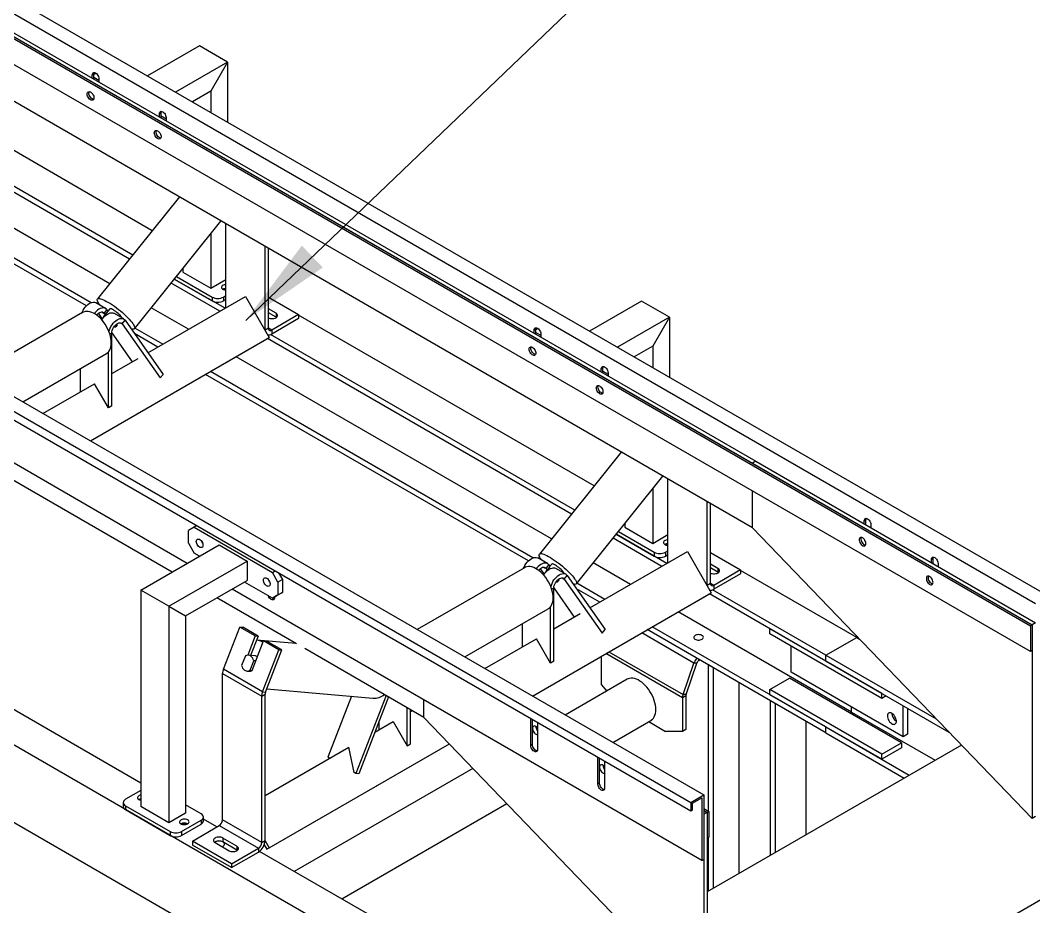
# Model space of a CAD drawing. Header units: millimetres. Extents: x 41 to 1868, y -696 to 319.
# Drawn here: x 1335.53 to 1358.82, y 223.07 to 243.43 of the extents above; entities that cross this region are included whole.
import ezdxf

# ---------------------------------------------------------------- set-up
doc = ezdxf.new("R2010")
doc.units = ezdxf.units.MM
doc.dimstyles.new('SLDDIMSTYLE0', dxfattribs={"dimtxt": 2.5, "dimasz": 2.116667, "dimexe": 0, "dimexo": 0.625, "dimgap": 0, "dimtad": 1, "dimdec": 0, "dimrnd": 1e-09, "dimtxsty": 'Standard', "dimsah": 1, "dimcen": 2.5, "dimazin": 3, "dimtfac": 2.116667, "dimtdec": 0, "dimtmove": 0, "dimatfit": 3, "dimfrac": 2})

msp = doc.modelspace()

# ---------------------------------------------------------------- linework, layer by layer
at = {"color": 7, "linetype": 'Continuous', "lineweight": 25}
for p, q in [((1288.0161, 270.9307), (1358.8554, 230.0361)), ((1288.3118, 271.1014), (1359.1511, 230.2068)), ((1287.9004, 270.4185), (1358.7397, 229.5239)), ((1287.939, 270.4408), (1358.7783, 229.5461)), ((1358.7397, 228.93), (1287.9004, 269.8247)), ((1294.3673, 266.7298), (1352.35, 233.2571)), ((1294.4444, 266.7744), (1352.4271, 233.3016)), ((1280.3922, 266.5295), (1351.2315, 225.6349)), ((1280.0966, 266.3588), (1350.9358, 225.4642)), ((1280.0966, 266.1658), (1350.9358, 225.2712)), ((1352.35, 231.7725), (1294.3673, 265.2452)), ((1342.9198, 222.424), (1284.2942, 256.2678)), ((1342.9198, 220.6425), (1284.2942, 254.4863)), ((1339.6478, 242.8462), (1338.4522, 242.156)), ((1340.2906, 242.4751), (1339.6478, 242.8462)), ((1338.5583, 238.5981), (1331.7668, 242.5188)), ((1340.2906, 242.4751), (1339.095, 241.7849)), ((1340.2906, 242.4751), (1339.9049, 241.807)), ((1340.2906, 242.4751), (1340.2906, 241.0947)), ((1338.11, 238.0405), (1331.1213, 242.075)), ((1337.1794, 242.1782), (1337.2179, 242.2005)), ((1337.1794, 242.104), (1337.1794, 242.1782)), ((1337.2684, 242.2148), (1337.2179, 242.1856)), ((1337.2179, 242.0817), (1337.2179, 242.2005)), ((1337.2179, 242.1262), (1337.3336, 242.0595)), ((1337.3336, 242.0891), (1337.3336, 242.0149)), ((1338.0366, 237.9492), (1331.0492, 241.983)), ((1339.9049, 241.807), (1339.4808, 241.5622)), ((1339.9049, 241.807), (1339.9049, 241.3173)), ((1337.5801, 237.3813), (1330.329, 241.5673)), ((1338.7221, 241.2876), (1338.7607, 241.3099)), ((1338.7607, 241.1911), (1338.7607, 241.3099)), ((1338.7974, 241.3332), (1338.8012, 241.331)), ((1337.0451, 236.8737), (1329.6219, 241.1591)), ((1337.1519, 236.9456), (1329.7376, 241.2259)), ((1338.7221, 241.2134), (1338.7221, 241.2876)), ((1338.7607, 241.2356), (1338.8764, 241.1688)), ((1338.8764, 241.1985), (1338.8764, 241.1243)), ((1339.1821, 239.3741), (1337.2989, 237.0315)), ((1338.1492, 236.348), (1340.1381, 238.8222)), ((1340.2521, 236.8336), (1340.2521, 238.7565)), ((1339.9049, 238.5322), (1339.9049, 237.2789)), ((1341.152, 236.3141), (1341.152, 238.2369)), ((1341.2291, 236.3586), (1341.2291, 238.1924)), ((1339.2621, 237.7325), (1339.2621, 237.65)), ((1339.2621, 237.65), (1339.9049, 237.2789)), ((1340.1148, 236.7496), (1338.9927, 237.3973)), ((1340.2305, 236.8164), (1339.066, 237.4886)), ((1339.066, 237.4886), (1339.9371, 236.9858)), ((1339.1149, 237.5494), (1339.9371, 237.0748)), ((1339.9049, 237.2789), (1340.2521, 237.4793)), ((1340.1942, 237.0748), (1340.2521, 237.1082)), ((1337.4855, 236.8127), (1337.2605, 236.9426)), ((1338.4607, 235.7947), (1340.702, 237.0886)), ((1339.9371, 237.0748), (1339.9371, 236.9858)), ((1340.1942, 237.0748), (1340.1942, 236.9858)), ((1340.1942, 236.9858), (1340.2521, 237.0192)), ((1340.702, 237.0886), (1341.2475, 236.1438)), ((1341.2291, 237.0711), (1341.9234, 236.6703)), ((1349.8044, 236.9829), (1348.6088, 236.2927)), ((1350.4472, 236.6118), (1349.8044, 236.9829)), ((1336.9581, 236.72), (1334.4938, 235.2974)), ((1337.3201, 236.6959), (1337.4096, 236.5685)), ((1337.5406, 236.7505), (1337.4404, 236.6259)), ((1337.4514, 236.6993), (1337.5182, 236.7824)), ((1337.4514, 236.6993), (1337.4738, 236.6674)), ((1337.5182, 236.7824), (1337.5406, 236.7505)), ((1337.5824, 236.8037), (1337.5401, 236.7512)), ((1337.9033, 236.5715), (1337.6783, 236.7014)), ((1339.3946, 236.3338), (1338.5361, 236.8294)), ((1340.2521, 236.8336), (1340.2521, 236.8288)), ((1341.4027, 236.7037), (1341.2291, 236.8039)), ((1341.4027, 236.6147), (1341.2291, 236.7149)), ((1341.9234, 236.6703), (1341.3063, 236.3141)), ((1341.4027, 236.7037), (1341.4027, 236.6147)), ((1341.9234, 236.6703), (1341.9234, 236.5813)), ((1348.7149, 232.7348), (1341.9234, 236.6555)), ((1337.4473, 236.616), (1337.4404, 236.6259)), ((1337.7003, 236.4191), (1337.7183, 236.3936)), ((1337.7517, 236.4351), (1337.7183, 236.3936)), ((1337.7517, 236.4351), (1337.7379, 236.4547)), ((1337.8692, 236.4581), (1337.936, 236.5412)), ((1337.8692, 236.4581), (1338.7427, 235.2152)), ((1337.936, 236.5412), (1338.8095, 235.2983)), ((1341.9234, 236.5813), (1341.3063, 236.225)), ((1341.4139, 236.6072), (1341.4027, 236.6147)), ((1350.4472, 236.6118), (1349.2517, 235.9216)), ((1350.4472, 236.6118), (1350.0616, 235.9437)), ((1350.4472, 236.6118), (1350.4472, 235.2314)), ((1339.3648, 230.9562), (1330.2368, 236.2257)), ((1337.6293, 234.5725), (1337.6293, 236.2453)), ((1337.6296, 236.2555), (1338.0999, 235.5864)), ((1338.6875, 235.9256), (1338.1511, 236.2353)), ((1338.8032, 235.9924), (1338.1612, 236.363)), ((1341.2291, 236.3586), (1341.152, 236.3141)), ((1341.1521, 236.3091), (1341.152, 236.3141)), ((1348.2666, 232.1772), (1341.2779, 236.2117)), ((1341.3063, 236.3141), (1341.3063, 236.225)), ((1347.336, 236.3149), (1347.3745, 236.3372)), ((1347.336, 236.2407), (1347.336, 236.3149)), ((1347.4251, 236.3515), (1347.3745, 236.3223)), ((1347.3745, 236.2184), (1347.3745, 236.3372)), ((1347.3745, 236.263), (1347.4903, 236.1962)), ((1347.4903, 236.2259), (1347.4903, 236.1516)), ((1337.1375, 233.7712), (1341.2475, 236.1438)), ((1337.1375, 233.7712), (1341.1929, 236.1123)), ((1341.2475, 236.1438), (1341.1929, 236.1123)), ((1348.1933, 232.0859), (1341.2058, 236.1197)), ((1350.0616, 235.9437), (1349.6374, 235.6989)), ((1350.0616, 235.9437), (1350.0616, 235.454)), ((1335.5848, 234.6675), (1337.5035, 235.7752)), ((1337.5522, 234.528), (1337.5522, 235.8158)), ((1337.6293, 235.3147), (1338.2358, 235.6648)), ((1347.7367, 231.518), (1340.4856, 235.704)), ((1336.9094, 234.8991), (1336.9094, 235.4322)), ((1338.7427, 235.2152), (1338.8095, 235.2983)), ((1347.2018, 231.0104), (1339.7785, 235.2958)), ((1347.3086, 231.0823), (1339.8942, 235.3626)), ((1348.8788, 235.4243), (1348.9173, 235.4466)), ((1348.8788, 235.3501), (1348.8788, 235.4243)), ((1348.9173, 235.3278), (1348.9173, 235.4466)), ((1348.9173, 235.3723), (1349.033, 235.3055)), ((1348.954, 235.4699), (1348.9578, 235.4677)), ((1349.033, 235.3352), (1349.033, 235.261)), ((1336.0465, 234.401), (1337.2308, 235.0847)), ((1337.5522, 234.528), (1337.2308, 235.0847)), ((1339.0176, 230.7558), (1331.9086, 234.8597)), ((1337.6293, 234.5725), (1337.5522, 234.528)), ((1349.3387, 233.5109), (1347.4556, 231.1682)), ((1352.4271, 233.3016), (1352.35, 233.2571)), ((1352.35, 233.2571), (1358.7783, 229.5461)), ((1352.4271, 233.3016), (1358.8554, 229.5907)), ((1348.3058, 230.4847), (1350.2947, 232.9589)), ((1350.4087, 230.9703), (1350.4087, 232.8932)), ((1350.0616, 232.6689), (1350.0616, 231.4156)), ((1352.35, 231.7725), (1352.35, 232.6187)), ((1351.3086, 230.4508), (1351.3086, 232.3736)), ((1351.3858, 230.4953), (1351.3858, 232.3291)), ((1339.5192, 231.7876), (1339.3907, 231.7133)), ((1339.5836, 231.8247), (1339.5192, 231.7876)), ((1339.5192, 231.7876), (1341.3191, 230.7485)), ((1349.4187, 231.8692), (1349.4187, 231.7867)), ((1349.4187, 231.7867), (1350.0616, 231.4156)), ((1358.7783, 225.0923), (1352.35, 231.7725)), ((1354.9213, 231.936), (1354.9599, 231.9583)), ((1354.9213, 231.8618), (1354.9213, 231.936)), ((1354.9599, 231.8395), (1354.9599, 231.9583)), ((1355.0756, 231.8469), (1355.0756, 231.7727)), ((1339.3907, 231.4164), (1339.3907, 231.7133)), ((1350.2714, 230.8863), (1349.1493, 231.534)), ((1350.3871, 230.9531), (1349.2227, 231.6253)), ((1349.2227, 231.6253), (1350.0937, 231.1225)), ((1349.2716, 231.6861), (1350.0937, 231.2115)), ((1350.0616, 231.4156), (1350.4087, 231.616)), ((1338.2979, 230.3403), (1340.0978, 231.3793)), ((1339.3907, 231.4164), (1339.5192, 231.1937)), ((1339.7121, 231.4209), (1339.7121, 231.4285)), ((1340.0978, 231.3793), (1340.7406, 231.0082)), ((1339.6477, 231.1195), (1339.5192, 231.1937)), ((1347.6421, 230.9494), (1347.4171, 231.0793)), ((1348.6173, 229.9314), (1350.8587, 231.2253)), ((1350.0937, 231.2115), (1350.0937, 231.1225)), ((1350.3508, 231.2115), (1350.4087, 231.2449)), ((1350.3508, 231.2115), (1350.3508, 231.1225)), ((1350.3508, 231.1225), (1350.4087, 231.1559)), ((1350.8587, 231.2253), (1351.4041, 230.2805)), ((1351.3858, 231.2078), (1352.08, 230.807)), ((1356.4641, 231.0454), (1356.5027, 231.0676)), ((1356.5027, 230.9489), (1356.5027, 231.0676)), ((1338.9407, 229.9692), (1340.7406, 231.0082)), ((1340.7406, 231.0082), (1340.7406, 230.5629)), ((1347.1147, 230.8567), (1344.6504, 229.4341)), ((1347.4767, 230.8326), (1347.5663, 230.7052)), ((1347.6972, 230.8873), (1347.597, 230.7626)), ((1347.608, 230.836), (1347.6748, 230.9191)), ((1347.608, 230.836), (1347.6304, 230.8041)), ((1347.6748, 230.9191), (1347.6972, 230.8873)), ((1347.739, 230.9404), (1347.6968, 230.8879)), ((1348.06, 230.7082), (1347.835, 230.8381)), ((1349.5512, 230.4705), (1348.6927, 230.9661)), ((1350.4087, 230.9703), (1350.4087, 230.9655)), ((1351.5593, 230.8404), (1351.3858, 230.9406)), ((1351.5593, 230.7514), (1351.3858, 230.8516)), ((1351.5593, 230.8404), (1351.5593, 230.7514)), ((1356.4641, 230.9711), (1356.4641, 231.0454)), ((1356.6184, 230.9563), (1356.6184, 230.8821)), ((1341.3191, 230.7485), (1341.3835, 230.7856)), ((1341.4477, 230.5258), (1341.3191, 230.7485)), ((1341.4605, 230.7411), (1341.5506, 230.5852)), ((1347.6039, 230.7527), (1347.597, 230.7626)), ((1347.9083, 230.5718), (1347.8945, 230.5914)), ((1348.0259, 230.5948), (1348.0927, 230.6779)), ((1348.0259, 230.5948), (1348.8994, 229.3519)), ((1348.0927, 230.6779), (1348.9662, 229.4351)), ((1352.08, 230.807), (1351.4629, 230.4508)), ((1352.08, 230.718), (1351.4629, 230.3617)), ((1351.5706, 230.7439), (1351.5593, 230.7514)), ((1352.08, 230.807), (1352.08, 230.718)), ((1354.7477, 229.2521), (1352.08, 230.7922)), ((1339.3264, 229.7464), (1340.7406, 230.5629)), ((1351.1929, 224.128), (1340.3934, 230.3624)), ((1341.3191, 230.1546), (1340.6763, 230.5257)), ((1341.2549, 230.5303), (1341.2549, 230.5379)), ((1341.5506, 230.5852), (1341.4477, 230.5258)), ((1341.4477, 230.5258), (1341.4477, 230.2289)), ((1341.5506, 230.5852), (1341.5506, 230.2883)), ((1347.786, 228.7092), (1347.786, 230.3821)), ((1347.7862, 230.3922), (1348.2565, 229.7231)), ((1347.857, 230.5558), (1347.8749, 230.5303)), ((1347.9083, 230.5718), (1347.8749, 230.5303)), ((1348.8441, 230.0623), (1348.3077, 230.372)), ((1348.9598, 230.1291), (1348.3178, 230.4997)), ((1351.3858, 230.4953), (1351.3086, 230.4508)), ((1351.3087, 230.4458), (1351.3086, 230.4508)), ((1351.4629, 230.4508), (1351.4629, 230.3617)), ((1338.2979, 225.9086), (1330.865, 230.1995)), ((1338.2979, 230.3403), (1338.2979, 225.3668)), ((1338.9407, 229.9692), (1338.2979, 230.3403)), ((1341.8716, 229.1082), (1340.0462, 230.162)), ((1341.3191, 230.1546), (1341.4477, 230.2289)), ((1341.422, 230.214), (1341.3191, 230.1546)), ((1341.3706, 230.1843), (1341.3706, 230.1695)), ((1341.5506, 230.2883), (1341.422, 230.214)), ((1341.4477, 230.2289), (1341.5506, 230.2883)), ((1347.2941, 227.9079), (1351.4041, 230.2805)), ((1347.2941, 227.9079), (1351.3496, 230.249)), ((1351.4041, 230.2805), (1351.3496, 230.249)), ((1354.0406, 228.7103), (1351.3624, 230.2564)), ((1354.0406, 228.8439), (1351.4346, 230.3484)), ((1338.9407, 229.9692), (1338.9407, 224.9957)), ((1338.9407, 229.9692), (1339.3264, 229.7464)), ((1345.7414, 228.8042), (1347.6601, 229.9119)), ((1347.7088, 228.6647), (1347.7088, 229.9525)), ((1339.3264, 229.7464), (1339.3264, 225.2184)), ((1347.786, 229.4514), (1348.3924, 229.8015)), ((1354.632, 227.5374), (1350.6422, 229.8407)), ((1340.1956, 228.5246), (1340.5709, 229.492)), ((1340.9245, 229.2879), (1340.5709, 229.492)), ((1340.5709, 229.492), (1340.6377, 229.4861)), ((1340.9913, 229.282), (1340.6377, 229.4861)), ((1347.066, 229.0358), (1347.066, 229.5689)), ((1348.8994, 229.3519), (1348.9662, 229.4351)), ((1354.0406, 227.0624), (1349.9351, 229.4325)), ((1354.0406, 227.196), (1350.0508, 229.4993)), ((1355.3263, 227.9681), (1352.755, 229.4525)), ((1352.755, 229.3337), (1352.755, 229.4525)), ((1358.7783, 229.5461), (1358.7397, 229.5239)), ((1358.7397, 229.5239), (1358.7397, 228.93)), ((1358.8554, 229.5907), (1358.7783, 229.5461)), ((1358.7783, 229.5461), (1358.7783, 228.9523)), ((1358.7783, 229.5461), (1358.7783, 225.0923)), ((1340.9245, 229.2879), (1340.7525, 228.8447)), ((1340.9913, 229.282), (1340.8197, 228.8398)), ((1340.9245, 229.2879), (1340.9913, 229.282)), ((1341.8663, 229.1113), (1340.9566, 229.1926)), ((1346.2031, 228.5377), (1347.3874, 229.2214)), ((1347.7088, 228.6647), (1347.3874, 229.2214)), ((1355.3263, 227.8494), (1352.755, 229.3337)), ((1354.0406, 228.8439), (1354.7477, 229.2521)), ((1354.7477, 229.2521), (1354.8097, 229.2164)), ((1340.8525, 228.4939), (1341.1173, 229.1766)), ((1341.0955, 228.0051), (1341.4709, 228.9725)), ((1341.4709, 228.9725), (1341.1173, 229.1766)), ((1341.1173, 229.1766), (1341.1841, 229.1706)), ((1341.1623, 227.9991), (1341.5377, 228.9665)), ((1341.5377, 228.9665), (1341.1841, 229.1706)), ((1341.4709, 228.9725), (1341.5377, 228.9665)), ((1344.8032, 227.4158), (1342.0652, 228.9964)), ((1353.2435, 228.4578), (1353.2435, 229.0517)), ((1340.6978, 228.8286), (1340.6128, 228.6094)), ((1340.9127, 228.8315), (1340.7679, 228.8444)), ((1348.8788, 228.8227), (1348.8788, 228.1717)), ((1351.1219, 228.7247), (1351.1415, 228.736)), ((1354.0406, 228.8439), (1356.5772, 227.3796)), ((1354.0406, 228.7103), (1354.0406, 228.8439)), ((1358.7783, 228.9523), (1358.7397, 228.93)), ((1341.0955, 228.0051), (1340.1956, 228.5246)), ((1340.8056, 228.4981), (1340.8907, 228.7172)), ((1340.8056, 228.4981), (1340.8525, 228.4939)), ((1340.9375, 228.7131), (1340.8907, 228.7172)), ((1347.786, 228.7092), (1347.7088, 228.6647)), ((1350.7565, 227.9426), (1351.0069, 228.6653)), ((1350.8255, 227.9426), (1351.0759, 228.6653)), ((1351.0759, 228.6653), (1351.0069, 228.6653)), ((1351.4565, 228.5542), (1351.3408, 228.621)), ((1351.3408, 225.26), (1351.3408, 228.621)), ((1351.4565, 223.4917), (1351.4565, 228.5542)), ((1354.0406, 228.7103), (1356.8664, 227.079)), ((1340.1749, 228.4236), (1341.0749, 227.904)), ((1340.1749, 225.0625), (1340.1749, 228.4236)), ((1340.7356, 228.4822), (1340.7824, 228.478)), ((1349.4739, 228.2916), (1348.0516, 227.4706)), ((1352.755, 228.057), (1353.205, 228.3167)), ((1355.7763, 226.8324), (1353.205, 228.3167)), ((1355.8148, 226.9734), (1353.2435, 228.4578)), ((1341.1923, 228.0763), (1343.6314, 227.8582)), ((1348.8788, 228.1717), (1349.0079, 228.0226)), ((1352.0479, 223.8331), (1352.0479, 228.2128)), ((1352.755, 227.9382), (1352.755, 228.057)), ((1355.3263, 226.5726), (1352.755, 228.057)), ((1341.0749, 227.904), (1341.152, 227.9486)), ((1341.0749, 224.543), (1341.0749, 227.904)), ((1341.0955, 228.0051), (1341.1623, 227.9991)), ((1341.152, 224.5875), (1341.152, 227.9486)), ((1343.139, 227.9022), (1342.5945, 226.499)), ((1343.9322, 227.9187), (1343.2373, 226.1279)), ((1343.9886, 227.8861), (1343.3042, 226.1219)), ((1344.8032, 227.4158), (1344.8032, 227.8167)), ((1350.8201, 227.9129), (1350.7429, 227.8684)), ((1350.7429, 227.8684), (1350.7429, 227.0955)), ((1350.8255, 227.9426), (1350.7565, 227.9426)), ((1350.8201, 227.9129), (1350.8201, 227.1401)), ((1355.3263, 226.4538), (1352.755, 227.9382)), ((1352.8836, 227.7304), (1352.7678, 227.7972)), ((1352.7678, 224.2487), (1352.7678, 227.7972)), ((1355.3263, 227.8494), (1355.3263, 227.9681)), ((1355.4292, 227.9087), (1355.3263, 227.8494)), ((1344.4176, 226.7647), (1344.4176, 227.6385)), ((1344.4947, 226.8092), (1344.4947, 227.5939)), ((1344.4947, 227.5514), (1344.5315, 227.5727)), ((1352.8836, 224.3155), (1352.8836, 227.7304)), ((1354.632, 227.5374), (1354.632, 227.6562)), ((1355.8148, 226.9734), (1355.8148, 227.6861)), ((1355.9177, 227.6267), (1355.9177, 227.0328)), ((1343.7747, 227.1358), (1343.7747, 227.3348)), ((1351.2315, 220.7356), (1344.8032, 227.4158)), ((1347.2588, 226.7702), (1347.2588, 227.3938)), ((1347.2974, 226.7925), (1347.2974, 227.3716)), ((1349.1426, 226.8408), (1350.0193, 227.3468)), ((1354.5935, 227.5152), (1354.632, 227.5374)), ((1354.632, 227.5374), (1356.5483, 226.4312)), ((1343.6753, 227.0784), (1344.0961, 227.3214)), ((1344.0961, 227.3214), (1344.4176, 226.7647)), ((1347.4131, 227.3048), (1347.4131, 226.6812)), ((1349.9706, 227.3187), (1350.3573, 227.0955)), ((1350.7429, 227.0955), (1350.3573, 227.0955)), ((1350.8201, 227.1401), (1350.7429, 227.0955)), ((1353.5907, 224.7237), (1353.5907, 227.3222)), ((1354.0406, 227.0624), (1354.0406, 227.196)), ((1354.0406, 227.196), (1355.9569, 226.0898)), ((1354.0406, 227.0624), (1355.8412, 226.023)), ((1355.9177, 227.0328), (1355.8148, 226.9734)), ((1341.152, 225.6217), (1343.0792, 226.7343)), ((1341.1929, 224.3857), (1345.3884, 226.8077)), ((1341.2475, 224.4172), (1345.3884, 226.8077)), ((1343.1988, 226.1501), (1343.0792, 226.7343)), ((1344.4176, 226.7647), (1344.4947, 226.8092)), ((1347.2974, 226.7925), (1347.2588, 226.7702)), ((1357.1536, 226.7806), (1351.3086, 223.4064)), ((1355.3263, 226.5726), (1355.7763, 226.8324)), ((1355.7763, 226.7136), (1355.3263, 226.4538)), ((1355.7763, 226.8324), (1355.7763, 226.7136)), ((1342.633, 226.4767), (1342.5945, 226.499)), ((1348.8016, 225.8796), (1348.8016, 226.5032)), ((1348.8402, 225.9019), (1348.8402, 226.4809)), ((1348.9559, 226.4141), (1348.9559, 225.7906)), ((1355.3263, 226.4538), (1355.3263, 226.5726)), ((1345.9295, 226.2455), (1341.8219, 223.8742)), ((1343.2373, 226.1279), (1343.1988, 226.1501)), ((1343.3042, 226.1219), (1343.2373, 226.1279)), ((1338.2979, 225.7379), (1337.9443, 225.5338)), ((1348.8402, 225.9019), (1348.8016, 225.8796)), ((1350.9358, 225.4642), (1351.2315, 225.6349)), ((1350.9358, 225.4642), (1350.9358, 225.2712)), ((1350.9744, 225.4419), (1351.1929, 225.5681)), ((1351.1929, 225.5681), (1351.1929, 224.128)), ((1351.2315, 225.6349), (1351.2315, 224.1503)), ((1337.8911, 225.4596), (1337.8911, 225.3705)), ((1337.9443, 225.3853), (1338.9728, 224.7916)), ((1337.9443, 225.3853), (1337.9443, 225.2963)), ((1337.9443, 225.2963), (1338.9728, 224.7025)), ((1338.9407, 224.9957), (1338.2979, 225.3668)), ((1339.6799, 225.1998), (1339.3264, 225.4039)), ((1342.9129, 223.2444), (1346.7087, 225.4357)), ((1350.9358, 225.2712), (1350.9744, 225.2934)), ((1350.9744, 225.2934), (1350.9744, 225.4419)), ((1351.2315, 225.3231), (1351.3472, 225.2563)), ((1351.2315, 225.2786), (1351.3086, 225.234)), ((1351.3086, 225.234), (1351.2315, 225.1895)), ((1351.3472, 225.2563), (1351.3086, 225.234)), ((1351.3086, 225.234), (1351.3086, 224.6402)), ((1351.3086, 225.234), (1351.3086, 220.7802)), ((1351.3472, 225.2563), (1351.3472, 224.6624)), ((1339.3264, 225.2184), (1338.9407, 224.9957)), ((1339.23, 224.7916), (1339.6799, 225.0514)), ((1339.6799, 225.0514), (1339.6799, 224.9623)), ((1339.7332, 225.0365), (1339.7332, 225.1256)), ((1340.0463, 224.8992), (1339.7332, 225.08)), ((1340.1748, 225.0575), (1340.1566, 225.047)), ((1340.1566, 225.047), (1340.1691, 225.0253)), ((1341.0749, 224.543), (1340.1749, 225.0625)), ((1351.2315, 225.1895), (1351.2315, 220.7356)), ((1358.8554, 225.1368), (1358.7783, 225.0923)), ((1338.9728, 224.7916), (1338.9728, 224.7025)), ((1339.23, 224.7025), (1339.6799, 224.9623)), ((1339.23, 224.7916), (1339.23, 224.7025)), ((1339.4807, 224.5727), (1340.0978, 224.9289)), ((1340.0978, 224.9289), (1340.9977, 224.4094)), ((1339.4807, 224.5727), (1339.4807, 224.4836)), ((1340.3806, 224.0531), (1339.4807, 224.5727)), ((1340.0014, 224.5541), (1339.9901, 224.5467)), ((1340.0014, 224.5393), (1340.3228, 224.3537)), ((1340.5028, 224.4576), (1340.1813, 224.6432)), ((1340.1813, 224.6432), (1340.1813, 224.5541)), ((1340.5028, 224.3685), (1340.1813, 224.5541)), ((1341.0749, 224.543), (1341.152, 224.5875)), ((1341.152, 224.5827), (1341.2475, 224.4172)), ((1351.3472, 224.6624), (1351.3086, 224.6402)), ((1351.3408, 223.4249), (1351.3408, 224.6587)), ((1340.3806, 223.964), (1339.4807, 224.4836)), ((1340.3806, 224.0531), (1340.9977, 224.4094)), ((1340.3806, 223.964), (1340.9977, 224.3203)), ((1340.5028, 224.4576), (1340.5028, 224.3685)), ((1340.514, 224.3611), (1340.5028, 224.3685)), ((1340.9977, 224.4094), (1340.9977, 224.3203)), ((1343.6269, 222.8322), (1341.0216, 224.3362)), ((1341.1327, 224.4901), (1341.1929, 224.3857)), ((1341.2475, 224.4172), (1341.1929, 224.3857)), ((1351.1929, 224.128), (1351.2315, 224.1503)), ((1340.3806, 224.0531), (1340.3806, 223.964)), ((1349.5725, 217.8043), (1359.2148, 223.3707)), ((1351.3086, 223.5546), (1351.3408, 223.5732))]:
    msp.add_line(p, q, dxfattribs=at)
at = {"color": 8, "linetype": 'Continuous', "lineweight": 25}
for p, q in [((1337.4043, 236.7265), (1337.4514, 236.6993)), ((1340.2521, 236.8336), (1340.2562, 236.8312)), ((1337.8222, 236.4853), (1337.8692, 236.4581)), ((1337.6293, 236.2453), (1337.5849, 236.2197)), ((1341.1478, 236.3166), (1341.152, 236.3141)), ((1341.3063, 236.3141), (1341.2291, 236.3586)), ((1347.5609, 230.8632), (1347.608, 230.836)), ((1350.4087, 230.9703), (1350.4129, 230.9679)), ((1347.9788, 230.622), (1348.0259, 230.5948)), ((1347.786, 230.3821), (1347.7415, 230.3564)), ((1351.3044, 230.4533), (1351.3086, 230.4508)), ((1351.4629, 230.4508), (1351.3858, 230.4953)), ((1351.0069, 228.6653), (1349.8065, 229.3582)), ((1350.7429, 227.8684), (1348.9843, 228.8836)), ((1349.0554, 228.9246), (1350.7565, 227.9426)), ((1351.1219, 228.7247), (1351.1219, 228.7474))]:
    msp.add_line(p, q, dxfattribs=at)
at = {"color": 7, "linetype": 'Continuous', "lineweight": 25, "flags": 128}
for points in [[(1337.1794, 242.1782), (1337.182, 242.1998), (1337.1897, 242.2168), (1337.2019, 242.2282), (1337.2179, 242.2331), (1337.2365, 242.2312), (1337.2565, 242.2228), (1337.2765, 242.2082), (1337.2951, 242.1886), (1337.311, 242.1652), (1337.3233, 242.1397), (1337.331, 242.1137), (1337.3336, 242.0891)], [(1337.2179, 242.2005), (1337.2206, 242.222), (1337.2248, 242.2332)], [(1337.0636, 241.7403), (1337.0661, 241.761), (1337.0732, 241.7777), (1337.0846, 241.7892), (1337.0995, 241.7948), (1337.1169, 241.7942), (1337.1359, 241.7874), (1337.1552, 241.7749), (1337.1736, 241.7574), (1337.19, 241.736), (1337.2032, 241.7121), (1337.2125, 241.6871), (1337.2173, 241.6627), (1337.2173, 241.6404), (1337.2125, 241.6215), (1337.2032, 241.6073), (1337.19, 241.5987), (1337.1736, 241.5962), (1337.1552, 241.5999), (1337.1359, 241.6096), (1337.1169, 241.6248), (1337.0995, 241.6444), (1337.0846, 241.6672), (1337.0732, 241.6918), (1337.0661, 241.7167), (1337.0636, 241.7403)], [(1337.1022, 241.7625), (1337.1046, 241.7833), (1337.109, 241.7952)], [(1337.1022, 241.7625), (1337.1046, 241.7833), (1337.109, 241.7952)], [(1337.2111, 241.6185), (1337.1938, 241.6222), (1337.1745, 241.6319), (1337.1555, 241.647), (1337.138, 241.6666), (1337.1231, 241.6895), (1337.1118, 241.7141), (1337.1046, 241.739), (1337.1022, 241.7625)], [(1337.2111, 241.6185), (1337.1938, 241.6222), (1337.1745, 241.6319), (1337.1555, 241.647), (1337.138, 241.6666), (1337.1231, 241.6895), (1337.1118, 241.7141), (1337.1046, 241.739), (1337.1022, 241.7625)], [(1338.7221, 241.2876), (1338.7248, 241.3091), (1338.7325, 241.3262), (1338.7447, 241.3375), (1338.7607, 241.3425), (1338.7793, 241.3406), (1338.7993, 241.3321), (1338.8192, 241.3176), (1338.8378, 241.2979), (1338.8538, 241.2746), (1338.8661, 241.249), (1338.8738, 241.2231), (1338.8764, 241.1985)], [(1338.7607, 241.3099), (1338.7633, 241.3314), (1338.7675, 241.3426)], [(1338.6064, 240.8496), (1338.6088, 240.8704), (1338.616, 240.887), (1338.6273, 240.8985), (1338.6422, 240.9042), (1338.6597, 240.9036), (1338.6787, 240.8968), (1338.698, 240.8843), (1338.7164, 240.8667), (1338.7327, 240.8454), (1338.746, 240.8214), (1338.7553, 240.7965), (1338.7601, 240.7721), (1338.7601, 240.7498), (1338.7553, 240.7309), (1338.746, 240.7167), (1338.7327, 240.7081), (1338.7164, 240.7055), (1338.698, 240.7093), (1338.6787, 240.719), (1338.6597, 240.7341), (1338.6422, 240.7538), (1338.6273, 240.7766), (1338.616, 240.8012), (1338.6088, 240.8261), (1338.6064, 240.8496)], [(1338.645, 240.8719), (1338.6474, 240.8927), (1338.6518, 240.9046)], [(1338.645, 240.8719), (1338.6474, 240.8927), (1338.6518, 240.9046)], [(1338.7539, 240.7279), (1338.7366, 240.7315), (1338.7173, 240.7413), (1338.6983, 240.7564), (1338.6808, 240.776), (1338.6659, 240.7989), (1338.6545, 240.8235), (1338.6474, 240.8483), (1338.645, 240.8719)], [(1338.7539, 240.7279), (1338.7366, 240.7315), (1338.7173, 240.7413), (1338.6983, 240.7564), (1338.6808, 240.776), (1338.6659, 240.7989), (1338.6545, 240.8235), (1338.6474, 240.8483), (1338.645, 240.8719)], [(1340.2521, 237.3604), (1340.2347, 237.3589), (1340.209, 237.3536), (1340.1863, 237.3447), (1340.1683, 237.3329), (1340.1558, 237.3188), (1340.1499, 237.3034), (1340.1507, 237.2876), (1340.1584, 237.2725), (1340.1723, 237.2589), (1340.1916, 237.2477), (1340.2152, 237.2397), (1340.2414, 237.2353), (1340.2521, 237.2346)], [(1336.9375, 236.7081), (1336.9472, 236.731), (1336.9674, 236.7708), (1336.9911, 236.8087), (1337.0178, 236.8438), (1337.0467, 236.8752), (1337.0773, 236.9023), (1337.1087, 236.9244), (1337.1403, 236.941), (1337.1714, 236.9516), (1337.201, 236.9561), (1337.2287, 236.9543), (1337.2537, 236.9462), (1337.2605, 236.9426)], [(1337.3574, 236.8866), (1337.3384, 236.9124), (1337.3198, 236.9408), (1337.3059, 236.9662), (1337.297, 236.9884), (1337.293, 237.0071), (1337.2942, 237.022), (1337.3003, 237.0331), (1337.3114, 237.0401), (1337.3274, 237.0431), (1337.348, 237.0418), (1337.373, 237.0365), (1337.4022, 237.0271), (1337.4351, 237.0137), (1337.4714, 236.9966), (1337.5106, 236.9758), (1337.5524, 236.9517), (1337.5962, 236.9245), (1337.6414, 236.8946), (1337.6877, 236.8623), (1337.7343, 236.8279), (1337.7809, 236.7919), (1337.8268, 236.7548), (1337.8715, 236.7168), (1337.9144, 236.6786), (1337.9551, 236.6405), (1337.9931, 236.6029), (1338.028, 236.5664), (1338.0593, 236.5313), (1338.0866, 236.4981), (1338.1098, 236.4671)], [(1337.6165, 236.0249), (1337.6142, 236.0744), (1337.6075, 236.1259), (1337.5963, 236.1788), (1337.5808, 236.2325), (1337.5613, 236.2864), (1337.5378, 236.3399), (1337.5108, 236.3922), (1337.4805, 236.4429), (1337.4472, 236.4913), (1337.4114, 236.5368), (1337.3735, 236.5789), (1337.334, 236.6172), (1337.2932, 236.6511), (1337.2517, 236.6803), (1337.2099, 236.7044), (1337.1684, 236.7231), (1337.1276, 236.7363), (1337.088, 236.7437), (1337.0501, 236.7454), (1337.0143, 236.7412), (1336.9811, 236.7312), (1336.9581, 236.72)], [(1337.5182, 236.7824), (1337.5003, 236.8022), (1337.4786, 236.8163), (1337.4537, 236.8244), (1337.426, 236.8262), (1337.3964, 236.8217), (1337.3653, 236.8111), (1337.3337, 236.7945), (1337.3023, 236.7725), (1337.2717, 236.7453), (1337.2427, 236.7139), (1337.2276, 236.6948)], [(1337.4514, 236.6993), (1337.4363, 236.7148), (1337.4173, 236.7241), (1337.3952, 236.7267), (1337.3708, 236.7227), (1337.3452, 236.7121), (1337.3194, 236.6954), (1337.2945, 236.6733), (1337.2819, 236.6596)], [(1337.3986, 236.5518), (1337.4089, 236.5674), (1337.4356, 236.6025), (1337.4645, 236.634), (1337.4951, 236.6611), (1337.5266, 236.6832), (1337.5582, 236.6998), (1337.5892, 236.7104), (1337.6189, 236.7149), (1337.6465, 236.7131), (1337.6715, 236.705), (1337.6783, 236.7014)], [(1337.8526, 236.6156), (1337.8381, 236.6342), (1337.8195, 236.6549), (1337.7975, 236.6768), (1337.7728, 236.6992), (1337.7463, 236.7212), (1337.719, 236.7422), (1337.6919, 236.7612), (1337.666, 236.7776), (1337.6421, 236.7909), (1337.6213, 236.8005), (1337.6041, 236.8061), (1337.5913, 236.8075), (1337.5833, 236.8047), (1337.5824, 236.8037)], [(1341.2291, 236.5964), (1341.245, 236.5896), (1341.2707, 236.5824), (1341.2985, 236.5788), (1341.327, 236.5788), (1341.3547, 236.5824), (1341.3804, 236.5896), (1341.4027, 236.5998), (1341.4205, 236.6127), (1341.4328, 236.6275), (1341.4392, 236.6436), (1341.4392, 236.66), (1341.4328, 236.676), (1341.4205, 236.6909), (1341.4027, 236.7037)], [(1337.4404, 236.6259), (1337.4497, 236.6275), (1337.4571, 236.6265)], [(1337.5628, 236.2824), (1337.5738, 236.3191), (1337.59, 236.3599), (1337.6102, 236.3997), (1337.6339, 236.4376), (1337.6606, 236.4727), (1337.6895, 236.5041), (1337.7201, 236.5312), (1337.7516, 236.5533), (1337.7832, 236.5699), (1337.8142, 236.5805), (1337.8439, 236.585), (1337.8715, 236.5832), (1337.8965, 236.5751), (1337.9182, 236.561), (1337.936, 236.5412)], [(1337.6293, 236.2453), (1337.6319, 236.2765), (1337.6396, 236.3095), (1337.6521, 236.3428), (1337.6688, 236.3752), (1337.6892, 236.4054), (1337.7123, 236.4321), (1337.7373, 236.4542), (1337.7631, 236.4709), (1337.7887, 236.4815), (1337.813, 236.4855), (1337.8351, 236.4828), (1337.8541, 236.4736), (1337.8692, 236.4581)], [(1337.8653, 236.5935), (1337.8625, 236.5996), (1337.8526, 236.6156)], [(1338.1098, 236.4671), (1338.1283, 236.4388), (1338.1422, 236.4134), (1338.1511, 236.3912), (1338.1551, 236.3725), (1338.154, 236.3575), (1338.1478, 236.3465), (1338.1367, 236.3394), (1338.1207, 236.3365), (1338.1001, 236.3377), (1338.0753, 236.343)], [(1347.336, 236.3149), (1347.3386, 236.3365), (1347.3463, 236.3535), (1347.3586, 236.3649), (1347.3745, 236.3698), (1347.3932, 236.368), (1347.4131, 236.3595), (1347.4331, 236.3449), (1347.4517, 236.3253), (1347.4677, 236.3019), (1347.4799, 236.2764), (1347.4876, 236.2504), (1347.4903, 236.2259)], [(1347.3745, 236.3372), (1347.3772, 236.3587), (1347.3814, 236.3699)], [(1337.5035, 235.7752), (1337.5108, 235.7796), (1337.5378, 235.8008), (1337.5613, 235.8272), (1337.5808, 235.8585), (1337.5963, 235.8944), (1337.6075, 235.9344), (1337.6142, 235.9781), (1337.6165, 236.0249)], [(1347.2203, 235.877), (1347.2227, 235.8977), (1347.2298, 235.9144), (1347.2412, 235.9259), (1347.2561, 235.9315), (1347.2736, 235.9309), (1347.2926, 235.9241), (1347.3119, 235.9116), (1347.3303, 235.8941), (1347.3466, 235.8727), (1347.3598, 235.8488), (1347.3691, 235.8238), (1347.3739, 235.7994), (1347.3739, 235.7771), (1347.3691, 235.7582), (1347.3598, 235.744), (1347.3466, 235.7354), (1347.3303, 235.7329), (1347.3119, 235.7366), (1347.2926, 235.7463), (1347.2736, 235.7615), (1347.2561, 235.7811), (1347.2412, 235.8039), (1347.2298, 235.8285), (1347.2227, 235.8534), (1347.2203, 235.877)], [(1347.2588, 235.8992), (1347.2613, 235.92), (1347.2657, 235.9319)], [(1347.2588, 235.8992), (1347.2613, 235.92), (1347.2657, 235.9319)], [(1347.3677, 235.7552), (1347.3504, 235.7589), (1347.3311, 235.7686), (1347.3121, 235.7837), (1347.2946, 235.8034), (1347.2797, 235.8262), (1347.2684, 235.8508), (1347.2613, 235.8757), (1347.2588, 235.8992)], [(1347.3677, 235.7552), (1347.3504, 235.7589), (1347.3311, 235.7686), (1347.3121, 235.7837), (1347.2946, 235.8034), (1347.2797, 235.8262), (1347.2684, 235.8508), (1347.2613, 235.8757), (1347.2588, 235.8992)], [(1348.8788, 235.4243), (1348.8814, 235.4458), (1348.8891, 235.4629), (1348.9013, 235.4742), (1348.9173, 235.4792), (1348.9359, 235.4773), (1348.9559, 235.4688), (1348.9759, 235.4543), (1348.9945, 235.4346), (1349.0104, 235.4113), (1349.0227, 235.3857), (1349.0304, 235.3598), (1349.033, 235.3352)], [(1348.9173, 235.4466), (1348.92, 235.4681), (1348.9242, 235.4793)], [(1348.763, 234.9863), (1348.7655, 235.0071), (1348.7726, 235.0237), (1348.784, 235.0352), (1348.7989, 235.0409), (1348.8163, 235.0403), (1348.8353, 235.0335), (1348.8546, 235.021), (1348.873, 235.0034), (1348.8894, 234.9821), (1348.9026, 234.9581), (1348.9119, 234.9332), (1348.9167, 234.9088), (1348.9167, 234.8865), (1348.9119, 234.8676), (1348.9026, 234.8534), (1348.8894, 234.8448), (1348.873, 234.8422), (1348.8546, 234.846), (1348.8353, 234.8557), (1348.8163, 234.8709), (1348.7989, 234.8905), (1348.784, 234.9133), (1348.7726, 234.9379), (1348.7655, 234.9628), (1348.763, 234.9863)], [(1348.8016, 235.0086), (1348.804, 235.0294), (1348.8085, 235.0413)], [(1348.8016, 235.0086), (1348.804, 235.0294), (1348.8085, 235.0413)], [(1348.9105, 234.8646), (1348.8932, 234.8682), (1348.8739, 234.878), (1348.8549, 234.8931), (1348.8374, 234.9127), (1348.8225, 234.9356), (1348.8112, 234.9602), (1348.804, 234.9851), (1348.8016, 235.0086)], [(1348.9105, 234.8646), (1348.8932, 234.8682), (1348.8739, 234.878), (1348.8549, 234.8931), (1348.8374, 234.9127), (1348.8225, 234.9356), (1348.8112, 234.9602), (1348.804, 234.9851), (1348.8016, 235.0086)], [(1354.9213, 231.936), (1354.9239, 231.9575), (1354.9316, 231.9746), (1354.9439, 231.9859), (1354.9599, 231.9909), (1354.9785, 231.989), (1354.9984, 231.9805), (1355.0184, 231.966), (1355.037, 231.9463), (1355.053, 231.923), (1355.0652, 231.8974), (1355.073, 231.8715), (1355.0756, 231.8469)], [(1354.9599, 231.9583), (1354.9625, 231.9798), (1354.9667, 231.991)], [(1354.9599, 231.409), (1354.9575, 231.4325), (1354.9503, 231.4574), (1354.939, 231.482), (1354.9241, 231.5049), (1354.9066, 231.5245), (1354.8876, 231.5396), (1354.8683, 231.5494), (1354.8499, 231.5531), (1354.8336, 231.5505), (1354.8203, 231.5419), (1354.811, 231.5277), (1354.8062, 231.5089), (1354.8062, 231.4865), (1354.811, 231.4621), (1354.8203, 231.4372), (1354.8336, 231.4133), (1354.8499, 231.3919), (1354.8683, 231.3744), (1354.8876, 231.3618), (1354.9066, 231.355), (1354.9241, 231.3544), (1354.939, 231.3601), (1354.9503, 231.3716), (1354.9575, 231.3882), (1354.9599, 231.409)], [(1354.851, 231.553), (1354.8496, 231.55), (1354.8448, 231.5311), (1354.8448, 231.5088), (1354.8496, 231.4844), (1354.8589, 231.4595), (1354.8721, 231.4355), (1354.8885, 231.4141), (1354.9069, 231.3966), (1354.9261, 231.3841), (1354.9451, 231.3773), (1354.953, 231.3763)], [(1354.851, 231.553), (1354.8496, 231.55), (1354.8448, 231.5311), (1354.8448, 231.5088), (1354.8496, 231.4844), (1354.8589, 231.4595), (1354.8721, 231.4355), (1354.8885, 231.4141), (1354.9069, 231.3966), (1354.9261, 231.3841), (1354.9451, 231.3773), (1354.953, 231.3763)], [(1339.5707, 231.4609), (1339.5731, 231.4817), (1339.5802, 231.4983), (1339.5916, 231.5098), (1339.6065, 231.5155), (1339.624, 231.5149), (1339.643, 231.5081), (1339.6623, 231.4956), (1339.6806, 231.478), (1339.697, 231.4567), (1339.7102, 231.4327), (1339.7195, 231.4078), (1339.7243, 231.3834), (1339.7243, 231.3611), (1339.7195, 231.3422), (1339.7102, 231.328), (1339.697, 231.3194), (1339.6806, 231.3168), (1339.6623, 231.3206), (1339.643, 231.3303), (1339.624, 231.3455), (1339.6065, 231.3651), (1339.5916, 231.3879), (1339.5802, 231.4125), (1339.5731, 231.4374), (1339.5707, 231.4609)], [(1350.4087, 231.4971), (1350.3913, 231.4957), (1350.3656, 231.4903), (1350.343, 231.4814), (1350.3249, 231.4696), (1350.3125, 231.4555), (1350.3065, 231.4401), (1350.3074, 231.4243), (1350.315, 231.4092), (1350.3289, 231.3956), (1350.3482, 231.3844), (1350.3718, 231.3764), (1350.398, 231.372), (1350.4087, 231.3713)], [(1347.0941, 230.8448), (1347.1038, 230.8677), (1347.124, 230.9075), (1347.1477, 230.9454), (1347.1744, 230.9805), (1347.2033, 231.0119), (1347.2339, 231.039), (1347.2654, 231.0611), (1347.297, 231.0777), (1347.328, 231.0883), (1347.3577, 231.0928), (1347.3853, 231.091), (1347.4103, 231.0829), (1347.4171, 231.0793)], [(1347.5141, 231.0234), (1347.495, 231.0492), (1347.4764, 231.0775), (1347.4626, 231.1029), (1347.4536, 231.1251), (1347.4497, 231.1438), (1347.4508, 231.1587), (1347.4569, 231.1698), (1347.4681, 231.1768), (1347.484, 231.1798), (1347.5046, 231.1786), (1347.5296, 231.1732), (1347.5588, 231.1638), (1347.5917, 231.1504), (1347.628, 231.1333), (1347.6672, 231.1125), (1347.709, 231.0884), (1347.7528, 231.0612), (1347.7981, 231.0313), (1347.8443, 230.999), (1347.891, 230.9646), (1347.9375, 230.9286), (1347.9834, 230.8915), (1348.0281, 230.8535), (1348.071, 230.8153), (1348.1118, 230.7772), (1348.1498, 230.7396), (1348.1846, 230.7031), (1348.2159, 230.668), (1348.2433, 230.6348), (1348.2664, 230.6038)], [(1356.4641, 231.0454), (1356.4667, 231.0669), (1356.4744, 231.0839), (1356.4867, 231.0953), (1356.5027, 231.1003), (1356.5213, 231.0984), (1356.5412, 231.0899), (1356.5612, 231.0754), (1356.5798, 231.0557), (1356.5958, 231.0323), (1356.608, 231.0068), (1356.6157, 230.9809), (1356.6184, 230.9563)], [(1356.5027, 231.0676), (1356.5053, 231.0892), (1356.5095, 231.1004)], [(1347.7731, 230.1616), (1347.7708, 230.2111), (1347.7641, 230.2626), (1347.7529, 230.3155), (1347.7375, 230.3692), (1347.7179, 230.4231), (1347.6945, 230.4766), (1347.6674, 230.5289), (1347.6371, 230.5796), (1347.6039, 230.628), (1347.5681, 230.6735), (1347.5302, 230.7156), (1347.4906, 230.7539), (1347.4498, 230.7878), (1347.4083, 230.817), (1347.3665, 230.8411), (1347.325, 230.8598), (1347.2842, 230.873), (1347.2446, 230.8804), (1347.2067, 230.8821), (1347.171, 230.8779), (1347.1377, 230.8679), (1347.1147, 230.8567)], [(1347.6748, 230.9191), (1347.6569, 230.9389), (1347.6353, 230.953), (1347.6103, 230.9611), (1347.5827, 230.9629), (1347.553, 230.9585), (1347.522, 230.9478), (1347.4903, 230.9313), (1347.4589, 230.9092), (1347.4283, 230.8821), (1347.3994, 230.8506), (1347.3842, 230.8315)], [(1347.608, 230.836), (1347.5929, 230.8515), (1347.5739, 230.8608), (1347.5518, 230.8634), (1347.5275, 230.8594), (1347.5019, 230.8488), (1347.4761, 230.8321), (1347.4511, 230.81), (1347.4385, 230.7963)], [(1347.5552, 230.6885), (1347.5656, 230.7042), (1347.5922, 230.7393), (1347.6212, 230.7707), (1347.6517, 230.7978), (1347.6832, 230.8199), (1347.7148, 230.8365), (1347.7458, 230.8471), (1347.7755, 230.8516), (1347.8032, 230.8498), (1347.8281, 230.8417), (1347.835, 230.8381)], [(1348.0093, 230.7523), (1347.9948, 230.7709), (1347.9762, 230.7916), (1347.9541, 230.8135), (1347.9294, 230.8359), (1347.9029, 230.8579), (1347.8756, 230.8789), (1347.8485, 230.8979), (1347.8226, 230.9143), (1347.7988, 230.9276), (1347.7779, 230.9372), (1347.7607, 230.9428), (1347.7479, 230.9442), (1347.7399, 230.9414), (1347.739, 230.9404)], [(1351.3858, 230.7331), (1351.4016, 230.7263), (1351.4273, 230.7191), (1351.4551, 230.7155), (1351.4836, 230.7155), (1351.5114, 230.7191), (1351.5371, 230.7263), (1351.5593, 230.7365), (1351.5771, 230.7494), (1351.5895, 230.7642), (1351.5958, 230.7803), (1351.5958, 230.7967), (1351.5895, 230.8128), (1351.5771, 230.8276), (1351.5593, 230.8404)], [(1341.1134, 230.5703), (1341.1159, 230.5911), (1341.123, 230.6077), (1341.1343, 230.6192), (1341.1492, 230.6249), (1341.1667, 230.6243), (1341.1857, 230.6175), (1341.205, 230.6049), (1341.2234, 230.5874), (1341.2397, 230.566), (1341.253, 230.5421), (1341.2623, 230.5172), (1341.2671, 230.4928), (1341.2671, 230.4704), (1341.2623, 230.4516), (1341.253, 230.4374), (1341.2397, 230.4288), (1341.2234, 230.4262), (1341.205, 230.4299), (1341.1857, 230.4397), (1341.1667, 230.4548), (1341.1492, 230.4744), (1341.1343, 230.4973), (1341.123, 230.5219), (1341.1159, 230.5468), (1341.1134, 230.5703)], [(1347.597, 230.7626), (1347.6064, 230.7642), (1347.6137, 230.7632)], [(1347.7195, 230.4191), (1347.7304, 230.4559), (1347.7466, 230.4966), (1347.7668, 230.5364), (1347.7906, 230.5743), (1347.8172, 230.6094), (1347.8462, 230.6408), (1347.8767, 230.6679), (1347.9082, 230.69), (1347.9398, 230.7066), (1347.9708, 230.7172), (1348.0005, 230.7217), (1348.0281, 230.7199), (1348.0531, 230.7118), (1348.0748, 230.6977), (1348.0927, 230.6779)], [(1347.786, 230.3821), (1347.7886, 230.4133), (1347.7962, 230.4462), (1347.8087, 230.4795), (1347.8255, 230.5119), (1347.8458, 230.5421), (1347.8689, 230.5688), (1347.8939, 230.5909), (1347.9197, 230.6076), (1347.9453, 230.6182), (1347.9696, 230.6222), (1347.9918, 230.6195), (1348.0108, 230.6103), (1348.0259, 230.5948)], [(1348.0219, 230.7302), (1348.0191, 230.7363), (1348.0093, 230.7523)], [(1348.2664, 230.6038), (1348.285, 230.5755), (1348.2988, 230.5501), (1348.3078, 230.5279), (1348.3117, 230.5092), (1348.3106, 230.4942), (1348.3044, 230.4832), (1348.2933, 230.4761), (1348.2774, 230.4732), (1348.2568, 230.4744), (1348.2319, 230.4797)], [(1356.5027, 230.5184), (1356.5002, 230.5419), (1356.4931, 230.5668), (1356.4817, 230.5914), (1356.4668, 230.6142), (1356.4494, 230.6338), (1356.4304, 230.649), (1356.4111, 230.6587), (1356.3927, 230.6625), (1356.3763, 230.6599), (1356.3631, 230.6513), (1356.3538, 230.6371), (1356.349, 230.6182), (1356.349, 230.5959), (1356.3538, 230.5715), (1356.3631, 230.5466), (1356.3763, 230.5226), (1356.3927, 230.5013), (1356.4111, 230.4837), (1356.4304, 230.4712), (1356.4494, 230.4644), (1356.4668, 230.4638), (1356.4817, 230.4695), (1356.4931, 230.481), (1356.5002, 230.4976), (1356.5027, 230.5184)], [(1356.3938, 230.6624), (1356.3924, 230.6594), (1356.3876, 230.6405), (1356.3876, 230.6182), (1356.3924, 230.5938), (1356.4017, 230.5688), (1356.4149, 230.5449), (1356.4312, 230.5235), (1356.4496, 230.506), (1356.4689, 230.4935), (1356.4879, 230.4867), (1356.4958, 230.4856)], [(1356.3938, 230.6624), (1356.3924, 230.6594), (1356.3876, 230.6405), (1356.3876, 230.6182), (1356.3924, 230.5938), (1356.4017, 230.5688), (1356.4149, 230.5449), (1356.4312, 230.5235), (1356.4496, 230.506), (1356.4689, 230.4935), (1356.4879, 230.4867), (1356.4958, 230.4856)], [(1341.3706, 230.1695), (1341.3679, 230.1479), (1341.3602, 230.1309), (1341.348, 230.1195), (1341.332, 230.1146), (1341.3134, 230.1164), (1341.2934, 230.1249), (1341.2735, 230.1395), (1341.2549, 230.1591), (1341.2389, 230.1825), (1341.2266, 230.208), (1341.2266, 230.2081)], [(1347.6601, 229.9119), (1347.6674, 229.9163), (1347.6945, 229.9375), (1347.7179, 229.9639), (1347.7375, 229.9952), (1347.7529, 230.0311), (1347.7641, 230.0711), (1347.7708, 230.1148), (1347.7731, 230.1616)], [(1351.1929, 229.3001), (1351.1713, 229.3098), (1351.1462, 229.3161), (1351.1192, 229.3185), (1351.092, 229.317), (1351.0663, 229.3117), (1351.0436, 229.3028), (1351.0256, 229.291), (1351.0131, 229.2769), (1351.0072, 229.2615), (1351.008, 229.2457), (1351.0157, 229.2306), (1351.0296, 229.217), (1351.0489, 229.2058), (1351.0725, 229.1978), (1351.0987, 229.1934), (1351.1261, 229.1929), (1351.1527, 229.1963), (1351.1771, 229.2035), (1351.1976, 229.2139), (1351.213, 229.227), (1351.2222, 229.2418), (1351.2248, 229.2576), (1351.2205, 229.2732), (1351.2097, 229.2876), (1351.1929, 229.3001)], [(1340.8907, 228.7172), (1340.8813, 228.7488), (1340.8674, 228.7773), (1340.8493, 228.8017), (1340.8278, 228.8213), (1340.8036, 228.8352), (1340.7776, 228.8431), (1340.7507, 228.8446), (1340.7238, 228.8397), (1340.6978, 228.8286)], [(1340.6128, 228.6094), (1340.6222, 228.5779), (1340.6361, 228.5494), (1340.6542, 228.5249), (1340.6756, 228.5054), (1340.6998, 228.4914), (1340.7259, 228.4835), (1340.7528, 228.482), (1340.7797, 228.4869), (1340.8056, 228.4981)], [(1350.1323, 227.5966), (1350.13, 227.646), (1350.1232, 227.6975), (1350.1121, 227.7504), (1350.0966, 227.8042), (1350.0771, 227.8581), (1350.0536, 227.9115), (1350.0266, 227.9639), (1349.9963, 228.0145), (1349.963, 228.0629), (1349.9272, 228.1084), (1349.8893, 228.1506), (1349.8498, 228.1888), (1349.809, 228.2227), (1349.7674, 228.2519), (1349.7257, 228.276), (1349.6842, 228.2948), (1349.6434, 228.3079), (1349.6038, 228.3154), (1349.5659, 228.317), (1349.5301, 228.3128), (1349.4969, 228.3028), (1349.4739, 228.2916)], [(1350.0193, 227.3468), (1350.0266, 227.3513), (1350.0536, 227.3724), (1350.0771, 227.3988), (1350.0966, 227.4301), (1350.1121, 227.466), (1350.1232, 227.506), (1350.13, 227.5497), (1350.1323, 227.5966)], [(1355.5577, 227.5078), (1355.5356, 227.5178), (1355.5145, 227.5218), (1355.4955, 227.5195), (1355.4793, 227.5112), (1355.4668, 227.4972), (1355.4586, 227.478), (1355.455, 227.4548), (1355.4562, 227.4284), (1355.4622, 227.4003), (1355.4726, 227.3716), (1355.487, 227.3437), (1355.5047, 227.3179), (1355.5249, 227.2955), (1355.5466, 227.2774), (1355.5688, 227.2646), (1355.5905, 227.2575), (1355.6107, 227.2567), (1355.6284, 227.262), (1355.6428, 227.2733), (1355.6532, 227.2899), (1355.6592, 227.3113), (1355.6604, 227.3362), (1355.6568, 227.3636), (1355.6486, 227.3922), (1355.6361, 227.4207), (1355.6199, 227.4477), (1355.6009, 227.4719), (1355.5798, 227.4923), (1355.5577, 227.5078)], [(1347.4131, 227.174), (1347.3984, 227.1901), (1347.3794, 227.2052), (1347.3601, 227.215), (1347.3417, 227.2187), (1347.3254, 227.2162), (1347.3121, 227.2075), (1347.3028, 227.1933), (1347.298, 227.1745), (1347.298, 227.1521), (1347.3028, 227.1277), (1347.3121, 227.1028), (1347.3254, 227.0789), (1347.3417, 227.0575), (1347.3601, 227.04), (1347.3794, 227.0274), (1347.3984, 227.0207), (1347.4131, 227.0197)], [(1347.4131, 226.6812), (1347.4105, 226.6596), (1347.4028, 226.6426), (1347.3905, 226.6312), (1347.3745, 226.6263), (1347.3559, 226.6281), (1347.336, 226.6366), (1347.316, 226.6512), (1347.2974, 226.6708), (1347.2814, 226.6942), (1347.2692, 226.7197), (1347.2615, 226.7457), (1347.2588, 226.7702)], [(1347.4063, 226.6485), (1347.3945, 226.6504), (1347.3745, 226.6589), (1347.3546, 226.6735), (1347.336, 226.6931), (1347.32, 226.7165), (1347.3077, 226.742), (1347.3, 226.7679), (1347.2974, 226.7925)], [(1348.9559, 226.2834), (1348.9412, 226.2995), (1348.9222, 226.3146), (1348.9029, 226.3244), (1348.8845, 226.3281), (1348.8682, 226.3255), (1348.8549, 226.3169), (1348.8456, 226.3027), (1348.8408, 226.2839), (1348.8408, 226.2615), (1348.8456, 226.2371), (1348.8549, 226.2122), (1348.8682, 226.1883), (1348.8845, 226.1669), (1348.9029, 226.1494), (1348.9222, 226.1368), (1348.9412, 226.13), (1348.9559, 226.1291)], [(1348.9559, 225.7906), (1348.9533, 225.769), (1348.9456, 225.752), (1348.9333, 225.7406), (1348.9173, 225.7357), (1348.8987, 225.7375), (1348.8788, 225.746), (1348.8588, 225.7606), (1348.8402, 225.7802), (1348.8242, 225.8036), (1348.812, 225.8291), (1348.8042, 225.855), (1348.8016, 225.8796)], [(1348.9491, 225.7578), (1348.9373, 225.7598), (1348.9173, 225.7683), (1348.8974, 225.7828), (1348.8788, 225.8025), (1348.8628, 225.8259), (1348.8505, 225.8514), (1348.8428, 225.8773), (1348.8402, 225.9019)], [(1337.9443, 225.5338), (1337.9217, 225.5179), (1337.9049, 225.4997), (1337.8946, 225.48), (1337.8911, 225.4596), (1337.8946, 225.4391), (1337.9049, 225.4194), (1337.9217, 225.4013), (1337.9443, 225.3853)], [(1338.2979, 225.6311), (1338.2805, 225.627), (1338.2579, 225.6181), (1338.2398, 225.6063), (1338.2274, 225.5922), (1338.2214, 225.5768), (1338.2223, 225.561), (1338.2299, 225.5459), (1338.2438, 225.5323), (1338.2631, 225.5211), (1338.2867, 225.5131), (1338.2979, 225.5107)], [(1339.3714, 225.0588), (1339.3498, 225.0685), (1339.3247, 225.0747), (1339.2977, 225.0772), (1339.2704, 225.0757), (1339.2447, 225.0704), (1339.2221, 225.0615), (1339.204, 225.0497), (1339.1916, 225.0356), (1339.1856, 225.0202), (1339.1865, 225.0044), (1339.1941, 224.9892), (1339.208, 224.9757), (1339.2274, 224.9645), (1339.2509, 224.9565), (1339.2772, 224.9521), (1339.3045, 224.9516), (1339.3312, 224.955), (1339.3556, 224.9622), (1339.3761, 224.9726), (1339.3914, 224.9857), (1339.4007, 225.0005), (1339.4033, 225.0162), (1339.399, 225.0318), (1339.3881, 225.0463), (1339.3714, 225.0588)], [(1339.6799, 225.0514), (1339.7026, 225.0673), (1339.7194, 225.0854), (1339.7297, 225.1051), (1339.7332, 225.1256), (1339.7297, 225.1461), (1339.7194, 225.1658), (1339.7026, 225.1839), (1339.6799, 225.1998)], [(1340.1813, 224.6432), (1340.1591, 224.6534), (1340.1334, 224.6606), (1340.1056, 224.6642), (1340.0771, 224.6642), (1340.0493, 224.6606), (1340.0236, 224.6534), (1340.0014, 224.6432), (1339.9836, 224.6303), (1339.9712, 224.6155), (1339.9649, 224.5994), (1339.9649, 224.583), (1339.9712, 224.5669), (1339.9836, 224.5521), (1340.0014, 224.5393)], [(1340.1676, 224.4433), (1340.1813, 224.4502), (1340.1991, 224.463), (1340.2115, 224.4779), (1340.2178, 224.4939), (1340.2178, 224.5104), (1340.2115, 224.5264), (1340.1991, 224.5412), (1340.1813, 224.5541), (1340.1591, 224.5643), (1340.1334, 224.5715), (1340.1056, 224.5751), (1340.0771, 224.5751), (1340.0493, 224.5715), (1340.0236, 224.5643), (1340.0014, 224.5541), (1340.0014, 224.5541)], [(1340.3228, 224.3537), (1340.345, 224.3434), (1340.3707, 224.3363), (1340.3985, 224.3326), (1340.427, 224.3326), (1340.4548, 224.3363), (1340.4805, 224.3434), (1340.5028, 224.3537), (1340.5205, 224.3666), (1340.5329, 224.3814), (1340.5392, 224.3974), (1340.5392, 224.4139), (1340.5329, 224.4299), (1340.5205, 224.4447), (1340.5028, 224.4576)]]:
    msp.add_lwpolyline(points, dxfattribs=at)
at = {"color": 7, "linetype": 'Continuous', "lineweight": 25}
for centre, radius, start, end in [((1340.2537, 237.1194), 0.1519, 90.62035, 118.44807), ((1340.2553, 237.1306), 0.1302, 91.43317, 117.44674), ((1340.0656, 237.323), 0.2795, 242.60967, 297.39033), ((1340.0656, 237.2339), 0.2795, 242.60967, 297.39033), ((1337.7078, 236.4443), 0.0518, 242.61329, 281.66871), ((1341.2398, 236.3228), 0.1182, 255.53202, 304.22132), ((1341.2762, 236.351), 0.0476, 170.78596, 309.20329), ((1339.8554, 231.5363), 0.184, 198.59221, 221.40241), ((1350.4103, 231.2561), 0.1519, 90.62035, 118.44807), ((1350.4119, 231.2673), 0.1302, 91.43318, 117.44672), ((1350.2223, 231.4597), 0.2795, 242.60967, 297.39033), ((1350.2223, 231.3706), 0.2795, 242.60967, 297.39033), ((1341.3982, 230.6457), 0.184, 198.59221, 221.40241), ((1347.8644, 230.581), 0.0518, 242.61329, 281.66871), ((1351.3964, 230.4595), 0.1182, 255.53202, 304.22132), ((1351.4328, 230.4877), 0.0476, 170.78596, 309.20329), ((1341.3727, 230.2191), 0.0828, 230.52039, 263.78377), ((1340.9119, 228.8418), 0.3535, 57.29522, 82.73531), ((1340.9014, 228.713), 0.119, 52.37321, 84.5491), ((1351.2945, 228.5655), 0.3045, 136.48627, 160.8714), ((1351.1827, 228.63), 0.1126, 122.74796, 161.72853), ((1340.4589, 228.4181), 0.284, 157.97884, 178.89185), ((1340.7922, 228.5975), 0.1199, 265.29342, 300.17887), ((1341.3589, 227.8986), 0.284, 157.97884, 178.89185), ((1341.294, 227.9458), 0.142, 157.97884, 178.89185), ((1343.6577, 228.2341), 0.3768, 265.99455, 308.85525), ((1350.9728, 227.8647), 0.2299, 160.19147, 179.08432), ((1350.912, 227.9114), 0.092, 160.19147, 179.08432), ((1355.78, 227.5174), 0.2225, 182.46085, 237.53377), ((1347.5411, 227.2156), 0.1668, 182.55481, 219.85091), ((1349.0839, 226.325), 0.1668, 182.55482, 219.85091), ((1338.3196, 225.407), 0.1367, 99.14179, 119.20675), ((1338.3217, 225.4176), 0.1158, 101.89299, 118.29749), ((1337.9821, 225.3796), 0.0914, 185.6948, 245.62534), ((1339.6422, 225.0456), 0.0914, 294.37466, 354.3052), ((1340.0074, 225.0701), 0.1677, 302.60548, 357.39452), ((1339.1014, 225.0397), 0.2795, 242.60967, 297.39033), ((1339.2942, 224.8242), 0.1647, 62.06761, 117.92701), ((1339.2942, 224.8403), 0.138, 62.74457, 117.25543), ((1339.1014, 224.9507), 0.2795, 242.60967, 297.39033), ((1340.0921, 224.3865), 0.1899, 61.964, 122.47717), ((1340.8185, 224.6019), 0.3339, 302.4763, 357.5237), ((1340.9074, 224.5506), 0.1677, 302.60548, 357.39452)]:
    msp.add_arc(centre, radius, start, end, dxfattribs=at)

# ---------------------------------------------------------------- leaders
at = {"color": 7, "linetype": 'Continuous', "lineweight": 0}
msp.add_leader([(1340.7095, 236.5399), (1353.913, 249.1988)], dimstyle='SLDDIMSTYLE0', dxfattribs=at)

doc.saveas('drawing.dxf')
